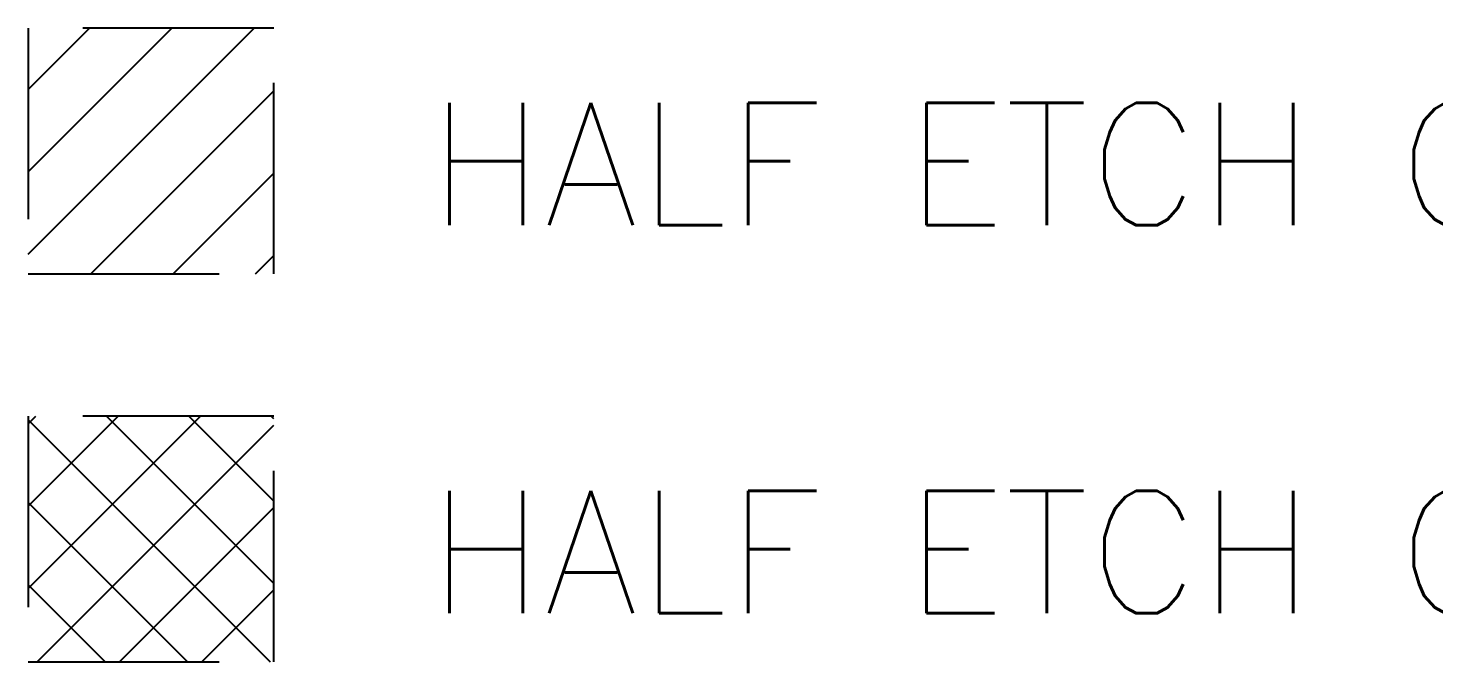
# Model space of a CAD drawing. Header units: millimetres. Extents: x 424.5 to 433.11, y 94.04 to 99.91.
# Drawn here: x 424.779 to 425.699, y 94.042 to 94.456 of the extents above; entities that cross this region are included whole.
import ezdxf
from ezdxf.enums import TextEntityAlignment as Align

# ---------------------------------------------------------------- set-up
doc = ezdxf.new("R2010")
doc.units = ezdxf.units.MM
doc.header["$LTSCALE"] = 0.5
doc.linetypes.add('HIDDEN', pattern=[0.375, 0.25, -0.125])
for name, color, linetype in [('1', 7, 'HIDDEN'), ('1D', 4, 'Continuous'), ('HEB', 4, 'Continuous'), ('HET', 6, 'Continuous')]:
    doc.layers.add(name, color=color, linetype=linetype)
doc.styles.add('SIMPLEX', font='simplex.shx', dxfattribs={"bigfont": 'AllInOneBig.shx'})

msp = doc.modelspace()

# ---------------------------------------------------------------- hatches: boundary and pattern name
at = {"layer": 'HEB'}
h = msp.add_hatch(dxfattribs=at)
h.set_pattern_fill('ANSI31', color=256, scale=0.012, angle=360, style=0)
h.set_pattern_definition([(45, (426.74488, 96.489464), (-0.02694077, 0.02694077), [])])
h.paths.add_polyline_path([(424.9401, 94.29545), (424.9401, 94.45625), (424.7793, 94.45625), (424.7793, 94.29545)])
at = {"layer": 'HET'}
h = msp.add_hatch(dxfattribs=at)
h.set_pattern_fill('ANSI37', color=6, scale=0.012, style=0)
h.set_pattern_definition([(45, (406.460794, 97.00048), (-0.02694077, 0.02694077), []), (135, (406.460794, 97.00048), (-0.02694077, -0.02694077), [])])
h.paths.add_polyline_path([(424.9401, 94.04166), (424.9401, 94.20247), (424.7793, 94.20247), (424.7793, 94.04166)])

# ---------------------------------------------------------------- linework, layer by layer
at = {"layer": '1'}
for p, q in [((424.9401, 94.45625), (424.7793, 94.45625)), ((424.7793, 94.45625), (424.7793, 94.29545)), ((424.9401, 94.29545), (424.9401, 94.45625)), ((424.7793, 94.29545), (424.9401, 94.29545)), ((424.9401, 94.20247), (424.7793, 94.20247)), ((424.7793, 94.20247), (424.7793, 94.04166)), ((424.9401, 94.04166), (424.9401, 94.20247)), ((424.7793, 94.04166), (424.9401, 94.04166))]:
    msp.add_line(p, q, dxfattribs=at)

# ---------------------------------------------------------------- texts
at = {"layer": '1D', "color": 0, "ltscale": 0.1, "style": 'SIMPLEX'}
for s, p in [('HALF ETCH ON BOTTOM', (425.04125, 94.36728)), ('HALF ETCH ON TOP', (425.04125, 94.1135))]:
    msp.add_text(s, height=0.08, rotation=360, dxfattribs=at).set_placement(p, align=Align.MIDDLE_LEFT)

doc.saveas('drawing.dxf')
